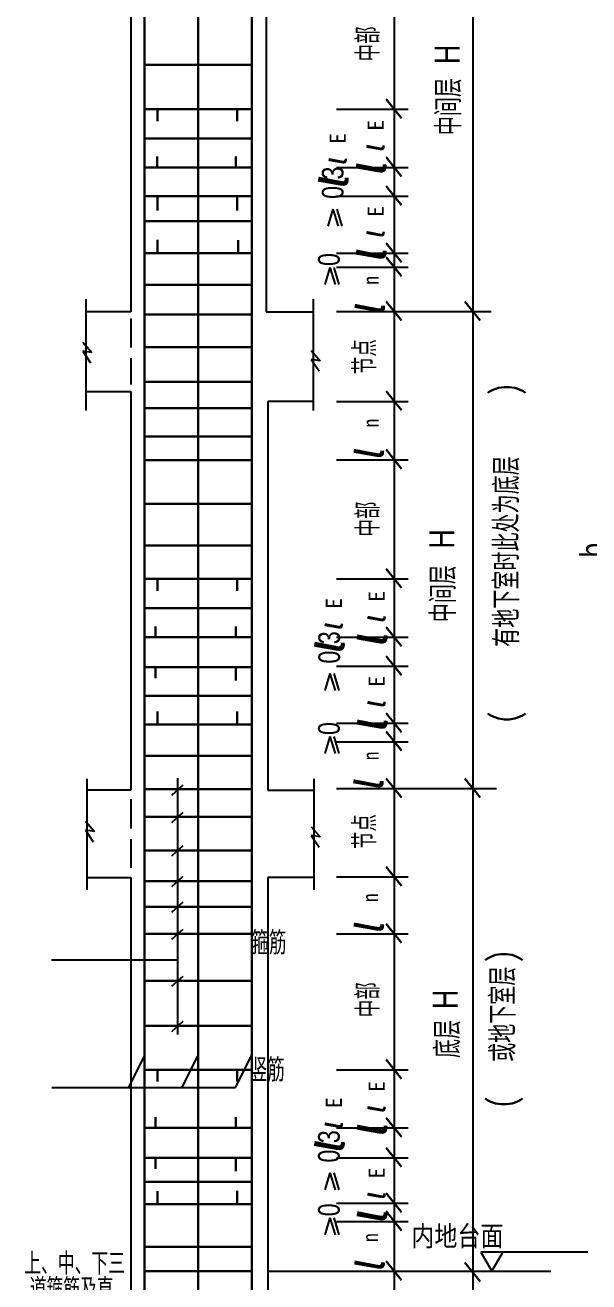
# Model space of a CAD drawing. Extents: x 299218 to 746073, y -331171 to -40619.
# Drawn here: x 427057 to 432676, y -154433 to -141896 of the extents above; entities that cross this region are included whole.
import ezdxf
from ezdxf.enums import TextEntityAlignment as Align

# ---------------------------------------------------------------- set-up
doc = ezdxf.new("R2010")
doc.units = 0
doc.header["$LTSCALE"] = 1000
doc.header["$MEASUREMENT"] = 0
doc.linetypes.add('CENTER', pattern=[2, 1.25, -0.25, 0.25, -0.25])
doc.layers.add('1', color=1, linetype='CENTER', lineweight=30)
doc.layers.add('2', color=7, linetype='Continuous')
doc.styles.add('-宋体', font='', dxfattribs={"width": 0.8})
doc.styles.add('GS_Rein', font='GS_TXT.shx', dxfattribs={"width": 0.7, "bigfont": 'GS_HZTXT.shx'})
doc.styles.add('HZ', font='simplex.shx', dxfattribs={"width": 0.8, "bigfont": 'hztxt.shx'})
doc.styles.add('ST1', font='txt_____.ttf', dxfattribs={"width": 0.85})
doc.styles.add('WMF-宋体0', font='')
doc.styles.get('-宋体').set_extended_font_data('SimSun')
doc.styles.get('WMF-宋体0').set_extended_font_data('SimSun')

# ---------------------------------------------------------------- blocks, each defined once
blk = doc.blocks.new('AA')
for p, q in [((-91, -39), (13, 52)), ((13, 52), (0, -39)), ((0, -39), (117, 39))]:
    blk.add_line(p, q)
blk = doc.blocks.new('A$C30D65830')
at = {"color": 7, "style": 'WMF-宋体0'}
for height, p in [(500, (-461, -101)), (300, (-154, -92))]:
    blk.add_text('ι', height=height, rotation=350, dxfattribs=at).set_placement(p)
blk.add_text('E', height=200, dxfattribs=at).set_placement((134, -97))

msp = doc.modelspace()

# ---------------------------------------------------------------- linework, layer by layer
at = {"layer": '1', "color": 6, "linetype": 'ByBlock'}
for p, q in [((428245.8, -135317.1, -12419.9), (428245.8, -155944.2, -12419.9)), ((428780.9, -135395, -12419.9), (428780.9, -155952.6, -12419.9)), ((429316.1, -155944.2, -12419.9), (429316.1, -135395, -12419.9)), ((428245.8, -142292.8, -12419.9), (429316.1, -142292.8, -12419.9)), ((428245.8, -142733.6, -12419.9), (429316.1, -142733.6, -12419.9)), ((428375.5, -142852.7, -12419.9), (428375.5, -142733.6, -12419.9)), ((429170.9, -142852.7, -12419.9), (429170.9, -142733.6, -12419.9)), ((428245.8, -143026.4, -12419.9), (429316.1, -143026.4, -12419.9)), ((428374.4, -143314.9, -12419.9), (428374.4, -143207.5, -12419.9)), ((429158.5, -143314.9, -12419.9), (429158.5, -143207.5, -12419.9)), ((428245.8, -143314.9, -12419.9), (429316.1, -143314.9, -12419.9)), ((428245.8, -143603.4, -12419.9), (429316.1, -143603.4, -12419.9)), ((428376.7, -143745.7), (428376.7, -143603.4)), ((429170.1, -143745.7, -12419.9), (429170.1, -143603.4, -12419.9)), ((428245.8, -143852.4, -12419.9), (429316.1, -143852.4, -12419.9)), ((428376.4, -144167.4, -12419.9), (428376.4, -144038.8, -12419.9)), ((429179.6, -144168.7, -12419.9), (429179.6, -144040.1, -12419.9)), ((428245.8, -144170.8, -12419.9), (429316.1, -144170.8, -12419.9)), ((428245.8, -144487.8, -12419.9), (429316.1, -144487.8, -12419.9)), ((428245.8, -144782.7, -12419.9), (429316.1, -144782.7, -12419.9)), ((428245.8, -145108.3, -12419.9), (429316.1, -145108.3, -12419.9)), ((428245.8, -145455.9, -12419.9), (429316.1, -145455.9, -12419.9)), ((428245.8, -145715.7, -12419.9), (429316.1, -145715.7, -12419.9)), ((428245.8, -145998.9, -12419.9), (429316.1, -145998.9, -12419.9)), ((428245.8, -146236.9, -12419.9), (429316.1, -146236.9, -12419.9)), ((428245.8, -146671.5, -12419.9), (429316.1, -146671.5, -12419.9)), ((428245.8, -147086.8, -12419.9), (429316.1, -147086.8, -12419.9)), ((428245.8, -147421.1, -12419.9), (429316.1, -147421.1, -12419.9)), ((428375.5, -147540.1, -12419.9), (428375.5, -147421.1, -12419.9)), ((429170.9, -147540.1, -12419.9), (429170.9, -147421.1, -12419.9)), ((428245.8, -147711.7, -12419.9), (429316.1, -147711.7, -12419.9)), ((428355.4, -148002.4, -12419.9), (428355.4, -147895, -12419.9)), ((429158.5, -148002.4, -12419.9), (429158.5, -147895, -12419.9)), ((428245.8, -148002.4, -12419.9), (429316.1, -148002.4, -12419.9)), ((428245.8, -148301.7, -12419.9), (428355.4, -148301.7, -12419.9)), ((428355.4, -148411.5, -12419.9), (428355.4, -148301.7, -12419.9)), ((428355.4, -148301.7, -12419.9), (429158.5, -148301.7, -12419.9)), ((429158.5, -148433.2, -12419.9), (429158.5, -148301.7, -12419.9)), ((429158.5, -148301.7, -12419.9), (429316.1, -148301.7, -12419.9)), ((428245.8, -148585.6, -12419.9), (429316.1, -148585.6, -12419.9)), ((428375.5, -148871.7, -12419.9), (428375.5, -148743.1, -12419.9)), ((429170.9, -148871.7, -12419.9), (429170.9, -148743.1, -12419.9)), ((428245.8, -148872.6, -12419.9), (429316.1, -148872.6, -12419.9)), ((428245.8, -149186.6, -12419.9), (429316.1, -149186.6, -12419.9)), ((428245.8, -149519.6, -12419.9), (429316.1, -149519.6, -12419.9)), ((428245.8, -149795.6, -12419.9), (429316.1, -149795.6, -12419.9)), ((428245.8, -150128.5, -12419.9), (429316.1, -150128.5, -12419.9)), ((428245.8, -150434.4, -12419.9), (429316.1, -150434.4, -12419.9)), ((428245.8, -150691.3, -12419.9), (429316.1, -150691.3, -12419.9)), ((428245.8, -150961.9, -12419.9), (429316.1, -150961.9, -12419.9)), ((428245.8, -151430.7, -12419.9), (429316.1, -151430.7, -12419.9)), ((428245.8, -151880.3, -12419.9), (429316.1, -151880.3, -12419.9)), ((428245.8, -152317, -12419.9), (429316.1, -152317, -12419.9)), ((428375.5, -152436, -12419.9), (428375.5, -152317, -12419.9)), ((429170.9, -152436, -12419.9), (429170.9, -152317, -12419.9)), ((428355.4, -152898.2, -12419.9), (428355.4, -152790.8, -12419.9)), ((429158.5, -152898.2, -12419.9), (429158.5, -152790.8, -12419.9)), ((428245.8, -152898.2, -12419.9), (429316.1, -152898.2, -12419.9)), ((428245.8, -153197.5, -12419.9), (429316.1, -153197.5, -12419.9)), ((428355.4, -153307.3, -12419.9), (428355.4, -153197.5, -12419.9)), ((429158.5, -153329.1, -12419.9), (429158.5, -153197.5, -12419.9)), ((428245.8, -153434.6, -12419.9), (429316.1, -153434.6, -12419.9)), ((428375.5, -153656.6, -12419.9), (428375.5, -153528, -12419.9)), ((429170.9, -153655.3, -12419.9), (429170.9, -153526.7, -12419.9)), ((429170.9, -153656.6, -12419.9), (429170.9, -153528, -12419.9)), ((428245.8, -153657.6, -12419.9), (429316.1, -153657.6, -12419.9)), ((428245.8, -154085.2, -12419.9), (429316.1, -154085.2, -12419.9)), ((428245.8, -154327.8, -12419.9), (429316.1, -154327.8, -12419.9))]:
    msp.add_line(p, q, dxfattribs=at)
at = {"layer": '1', "color": 6}
for p, q in [((430655.8, -142632.7, -12419.9), (430807.9, -142823, -12419.9)), ((430655.8, -143214, -12419.9), (430807.9, -143404.2, -12419.9)), ((430655.8, -143502.5, -12419.9), (430807.9, -143692.8, -12419.9)), ((430655.8, -144070.7, -12419.9), (430807.9, -144260.9, -12419.9)), ((430655.8, -144210, -12419.9), (430807.9, -144400.2, -12419.9)), ((430655.8, -144653.1, -12419.9), (430807.9, -144843.3, -12419.9)), ((431440.1, -144653.1, -12419.9), (431592.2, -144843.3, -12419.9)), ((430655.8, -145547.9, -12419.9), (430807.9, -145738.2, -12419.9)), ((430655.8, -146130.3, -12419.9), (430807.9, -146320.6, -12419.9)), ((430655.8, -147320.2, -12419.9), (430807.9, -147510.4, -12419.9)), ((430655.8, -147901.5, -12419.9), (430807.9, -148091.7, -12419.9)), ((430655.8, -148190, -12419.9), (430807.9, -148380.3, -12419.9)), ((430655.8, -148758.2, -12419.9), (430807.9, -148948.4, -12419.9)), ((430655.8, -148943.4, -12419.9), (430807.9, -149133.6, -12419.9)), ((430655.8, -149411.6, -12419.9), (430807.9, -149601.8, -12419.9)), ((431440.1, -149411.6, -12419.9), (431592.2, -149601.8, -12419.9)), ((430655.8, -150292.2, -12419.9), (430807.9, -150482.5, -12419.9)), ((430655.8, -150860.4, -12419.9), (430807.9, -151050.7, -12419.9)), ((430655.8, -152216, -12419.9), (430807.9, -152406.3, -12419.9)), ((430655.8, -152797.3, -12419.9), (430807.9, -152987.6, -12419.9)), ((430655.8, -153096.6, -12419.9), (430807.9, -153286.9, -12419.9)), ((430655.8, -153547.8, -12419.9), (430807.9, -153738, -12419.9)), ((430655.8, -153729, -12419.9), (430807.9, -153919.3, -12419.9)), ((430655.8, -154226.9, -12419.9), (430807.9, -154417.1, -12419.9)), ((431440.1, -154241.1, -12419.9), (431592.2, -154431.3, -12419.9))]:
    msp.add_line(p, q, dxfattribs=at)
at = {"layer": '2', "color": 2, "ltscale": 15}
for p, q in [((430736.5, -135080.4, -12419.9), (430736.5, -155612.1, -12419.9)), ((431520.8, -135080.4, -12419.9), (431520.8, -156323.3, -12419.9)), ((428111.8, -140816, -12419.9), (428111.8, -144754.6, -12419.9)), ((429459, -140816, -12419.9), (429459, -144754.6, -12419.9)), ((430159.4, -142733.6, -12419.9), (430875.8, -142733.6, -12419.9)), ((430159.4, -143314.9, -12419.9), (430875.8, -143314.9, -12419.9)), ((430159.4, -143603.4, -12419.9), (430875.8, -143603.4, -12419.9)), ((430078.1, -143901.2), (430128.7, -143732.6)), ((430179.3, -143901.2), (430128.7, -143732.6)), ((430218, -143901.2), (430167.4, -143732.6)), ((430159.4, -144171.6, -12419.9), (430875.8, -144171.6, -12419.9)), ((430047.9, -144483.8), (430098.5, -144315.2)), ((430149.1, -144483.8), (430098.5, -144315.2)), ((430187.8, -144483.8), (430137.2, -144315.2)), ((430159.4, -144310.9, -12419.9), (430875.8, -144310.9, -12419.9)), ((427661.2, -144631.2, -12419.9), (427661.2, -145741, -12419.9)), ((429929.4, -144631.2, -12419.9), (429929.4, -145741, -12419.9)), ((428111.8, -144754.6, -12419.9), (427661.2, -144754.6, -12419.9)), ((429459, -144754.6, -12419.9), (429929.4, -144754.6, -12419.9)), ((430159.4, -144754, -12419.9), (431702, -144754, -12419.9)), ((428112.2, -144820.9, -12419.9), (428112.2, -145111.9, -12419.9)), ((428112.2, -145218.9, -12419.9), (428112.2, -145479.3, -12419.9)), ((427661.2, -145550.2, -12419.9), (428110.9, -145550.2, -12419.9)), ((428110.9, -145550.2, -12419.9), (428110.9, -149526.3, -12419.9)), ((429929.4, -145649.2, -12419.9), (429477.4, -145649.2, -12419.9)), ((429477.4, -145649.2, -12419.9), (429477.4, -149526.3, -12419.9)), ((430159.4, -145648.9, -12419.9), (430875.8, -145648.9, -12419.9)), ((430159.4, -146231.2, -12419.9), (430875.8, -146231.2, -12419.9)), ((430159.4, -147421.1, -12419.9), (430875.8, -147421.1, -12419.9)), ((430159.4, -148002.4, -12419.9), (430875.8, -148002.4, -12419.9)), ((430159.4, -148290.9, -12419.9), (430875.8, -148290.9, -12419.9)), ((430047.9, -148533.6), (430098.5, -148365)), ((430149.1, -148533.6), (430098.5, -148365)), ((430187.8, -148533.6), (430137.2, -148365)), ((430159.4, -148859.1, -12419.9), (430875.8, -148859.1, -12419.9)), ((430047.9, -149162.7), (430098.5, -148994.1)), ((430149.1, -149162.7), (430098.5, -148994.1)), ((430187.8, -149162.7), (430137.2, -148994.1)), ((430159.4, -149044.3, -12419.9), (430875.8, -149044.3, -12419.9)), ((427673.4, -149413.3, -12419.9), (427673.4, -150523.1, -12419.9)), ((428580, -151966.9, -12419.9), (428580, -149407.3, -12419.9)), ((429933.2, -149413.3, -12419.9), (429933.2, -150523.1, -12419.9)), ((428110.9, -149526.3, -12419.9), (427673.4, -149526.3, -12419.9)), ((428630.5, -149478.7, -12419.9), (428515.2, -149580.5, -12419.9)), ((429477.4, -149526.3, -12419.9), (429933.2, -149526.3, -12419.9)), ((430159.4, -149512.5, -12419.9), (431754.6, -149512.5, -12419.9)), ((428112.2, -149617.9, -12419.9), (428112.2, -149908.9, -12419.9)), ((428630.5, -149751, -12419.9), (428515.2, -149852.8, -12419.9)), ((428112.2, -150015.9, -12419.9), (428112.2, -150302, -12419.9)), ((428630.5, -150084, -12419.9), (428515.2, -150185.8, -12419.9)), ((427673.4, -150400.5, -12419.9), (428112.2, -150400.5, -12419.9)), ((428112.2, -150400.5, -12419.9), (428112.2, -155177.2, -12419.9)), ((428630.5, -150389.8, -12419.9), (428515.2, -150491.6, -12419.9)), ((429477.4, -150400.5, -12419.9), (429477.4, -155177.2, -12419.9)), ((429933.2, -150400.5, -12419.9), (429477.4, -150400.5, -12419.9)), ((430159.4, -150393.2, -12419.9), (430875.8, -150393.2, -12419.9)), ((428630.5, -150646.8, -12419.9), (428515.2, -150748.6, -12419.9)), ((428630.5, -150917.3, -12419.9), (428515.2, -151019.2, -12419.9)), ((430159.4, -150961.3, -12419.9), (430875.8, -150961.3, -12419.9)), ((428576.2, -151223.7, -12419.9), (427321.2, -151223.7, -12419.9)), ((428630.5, -151386.2, -12419.9), (428515.2, -151488, -12419.9)), ((428630.5, -151835.7, -12419.9), (428515.2, -151937.6, -12419.9)), ((428089.1, -152493.6, -12419.9), (428247.8, -152177, -12419.9)), ((428619.3, -152496.8, -12419.9), (428778, -152180.2, -12419.9)), ((429153.9, -152494.8, -12419.9), (429312.6, -152178.2, -12419.9)), ((430159.4, -152317, -12419.9), (430875.8, -152317, -12419.9)), ((427322.5, -152494.8, -12419.9), (429153.9, -152494.8, -12419.9)), ((430159.4, -152898.2, -12419.9), (430875.8, -152898.2, -12419.9)), ((430159.4, -153197.5, -12419.9), (430875.8, -153197.5, -12419.9)), ((430047.9, -153514.3), (430098.5, -153345.7)), ((430149.1, -153514.3), (430098.5, -153345.7)), ((430187.8, -153514.3), (430137.2, -153345.7)), ((430159.4, -153648.7, -12419.9), (430875.8, -153648.7, -12419.9)), ((430047.9, -153964.4), (430098.5, -153795.7)), ((430149.1, -153964.4), (430098.5, -153795.7)), ((430187.8, -153964.4), (430137.2, -153795.7)), ((430159.4, -153830, -12419.9), (430875.8, -153830, -12419.9)), ((432665.5, -154138.5, -12419.9), (431599.1, -154138.5, -12419.9)), ((431599.1, -154138.5, -12419.9), (431710.3, -154327.7, -12419.9)), ((431710.3, -154327.7, -12419.9), (431816, -154144.1, -12419.9)), ((429477.4, -154327.8, -12419.9), (432295.7, -154327.8, -12419.9))]:
    msp.add_line(p, q, dxfattribs=at)

# ---------------------------------------------------------------- block references
at = {"xscale": 0.8000000000465661, "yscale": 0.8000000000465661, "zscale": 0.8000000000465661, "rotation": 90}
for p in [(430552.7, -143056.3), (430175.3, -143188.3), (430552.7, -143915.9), (430562.4, -147755.4), (430136.3, -147828), (430562.4, -148604.3), (430562.4, -152646.1), (430136.3, -152808.7), (430562.4, -153509.8)]:
    msp.add_blockref('A$C30D65830', p, dxfattribs=at)
at = {"layer": '2', "color": 2, "ltscale": 15, "xscale": 0.983240499976091, "yscale": 0.983240499976091, "zscale": 0.983240499976091, "rotation": 270}
for p in [(427669.2, -145149.5, -12419.9), (429948.1, -145230.9, -12419.9), (427696.3, -149927.4, -12419.9), (429948.1, -149981.7, -12419.9)]:
    msp.add_blockref('AA', p, dxfattribs=at)

# ---------------------------------------------------------------- texts
at = {"color": 7, "style": '-宋体', "width": 0.8}
for s, height, rotation, p in [('n', 160, 90, (430580.8, -144485.4)), ('ι', 400, 80, (430623.1, -144806.9)), ('n', 160, 90, (430580.8, -145910.1)), ('ι', 400, 80, (430613.4, -146252.6)), ('n', 160, 90, (430580.8, -149230.1)), ('ι', 400, 80, (430609.6, -149549.5)), ('n', 160, 90, (430574.9, -150645.1)), ('ι', 400, 80, (430613.4, -150978.5)), ('n', 160, 90, (430574.9, -154035.5)), ('ι', 400, 80, (430620.3, -154350))]:
    msp.add_text(s, height=height, rotation=rotation, dxfattribs=at).set_placement(p)
at = {"layer": '2', "color": 2, "ltscale": 15, "style": 'GS_Rein', "width": 0.8}
for s, height, p in [('中部', 230, (430591.1, -142082.2, -12419.9)), ('H', 250, (431388.3, -142188.5, -12419.9)), ('中间层', 250, (431404, -142708.2, -12419.9)), ('0.3 ', 216.31, (430230.6, -143435.8, -12419.9)), ('0', 216.3, (430193.2, -144234.3, -12419.9)), ('节点', 230, (430558.2, -145203.3)), ('有地下室时此处为底层', 250, (431981.9, -147147.2, -12419.9)), ('中部', 230, (430591.1, -146822.7, -12419.9)), ('H', 250, (431336.2, -147020.8, -12419.9)), ('b', 250, (432841.3, -147133.8)), ('中间层', 250, (431350.6, -147567.6, -12419.9)), ('0.3 ', 216.31, (430195.8, -148071.8, -12419.9)), ('0', 216.3, (430193.2, -148913.2, -12419.9)), ('节点', 230, (430558.2, -149941.3)), ('或地下室层', 250, (431945.3, -151763.6, -12419.9)), ('中部', 230, (430591.1, -151618, -12419.9)), ('H', 250, (431369.9, -151615.3, -12419.9)), ('底层', 250, (431393.9, -152009.7, -12419.9)), ('0.3 ', 216.31, (430193.2, -153049.8, -12419.9)), ('0', 216.3, (430193.2, -153714.9, -12419.9))]:
    msp.add_text(s, height=height, rotation=90, dxfattribs=at).set_placement(p, align=Align.CENTER)
at = {"layer": '2', "color": 2, "ltscale": 15, "style": 'ST1', "width": 0.8}
for s, height, p in [(')', 245.8, (431962.7, -145590.5, -12419.9)), ('(', 245.8, (431962.7, -148856.7, -12419.9)), ('(         )', 245.81, (431933.7, -152695.5, -12419.9))]:
    msp.add_text(s, height=height, rotation=90, dxfattribs=at).set_placement(p)
at = {"layer": '2', "color": 2, "ltscale": 15, "style": 'GS_Rein', "width": 0.8}
for s, p in [('箍筋                                                        ', (431401.4, -151167.2)), ('竖筋                                                        ', (431384.5, -152434.8))]:
    msp.add_text(s, height=230, dxfattribs=at).set_placement(p, align=Align.CENTER)
at = {"layer": '2', "color": 2, "ltscale": 15, "style": 'HZ'}
msp.add_text('内地台面                                                    ', height=230, dxfattribs=at).set_placement((435466.3, -154098.8, -12419.9), align=Align.CENTER)
at = {"layer": '2', "color": 2, "ltscale": 15, "style": 'GS_Rein', "width": 0.8}
for s, p in [('上、中、下三', (427048.8, -154361.6, -12419.9)), ('道箍筋及直', (427102.7, -154616.5, -12419.9))]:
    msp.add_text(s, height=220, dxfattribs=at).set_placement(p)

doc.saveas('drawing.dxf')
